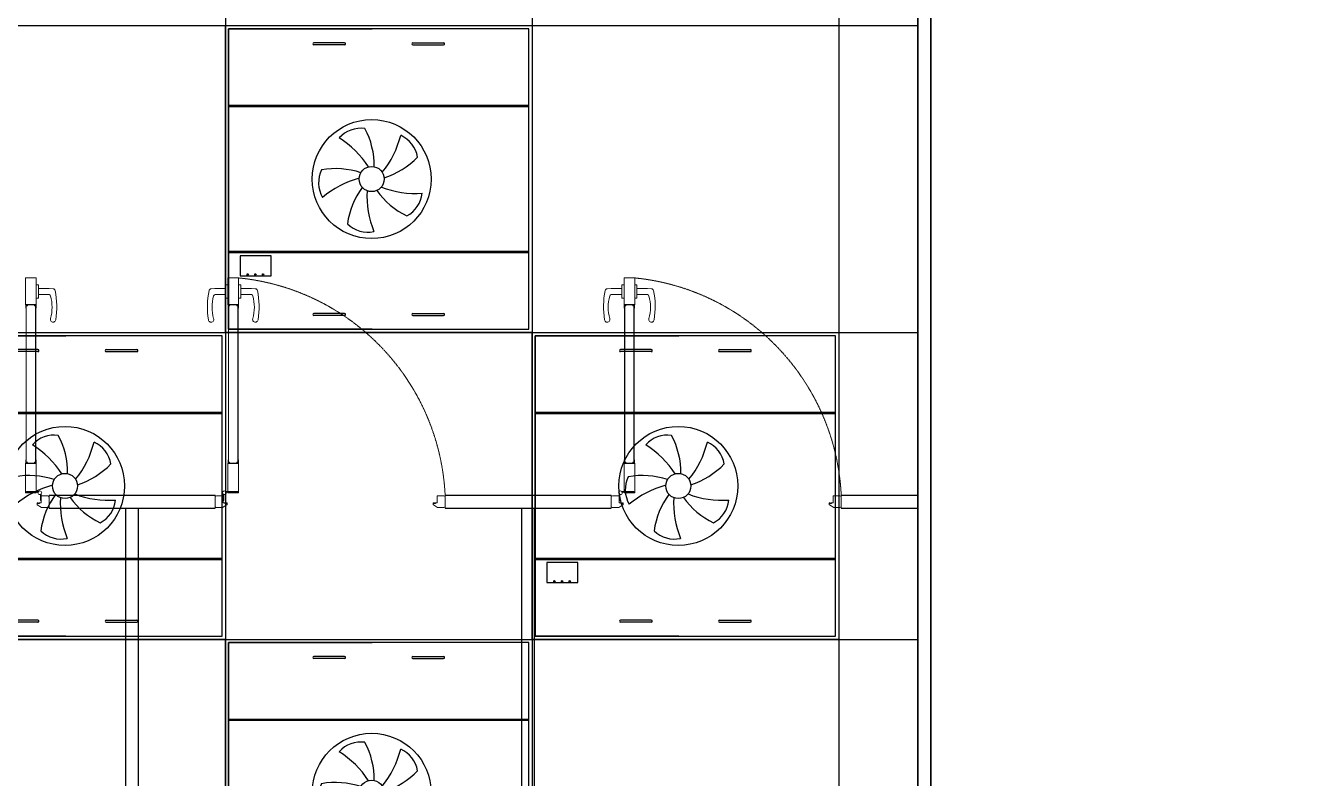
# Model space of a CAD drawing. Extents: x -15449 to 597104, y -1239737 to 53667.
# Drawn here: x 476222 to 481230, y -132042 to -129099 of the extents above; entities that cross this region are included whole.
import ezdxf

# ---------------------------------------------------------------- set-up
doc = ezdxf.new("R2010")
doc.units = 0
doc.header["$LTSCALE"] = 8
doc.linetypes.add('TCP2-C-L30-E-SWG-EQ$0$TCP2-C-L30-E-SWG-EQ$0$HIDDEN', pattern=[0.3, 0.2, -0.1])
doc.layers.get('0').update_dxf_attribs({"color": 1, "linetype": 'CONTINUOUS'})
for name, color, linetype in [('000_CTCI_CSA', 7, 'CONTINUOUS'), ('AC-DD', 3, 'CONTINUOUS'), ('Ceiling FL+3000', 6, 'CONTINUOUS')]:
    doc.layers.add(name, color=color, linetype=linetype)
doc.layers.add('Block - Cargo Lift_dwg', color=7, linetype='CONTINUOUS', lineweight=9, true_color=0x767676)

# ---------------------------------------------------------------- blocks, each defined once
blk = doc.blocks.new('188K-SM-03-F10-ARCH-PA-Y2257103$0$AP5A-SM-03-F20-ARCH-PA-Y2230801+Y2230803$0$把手GMT水平鎖')
blk.add_lwpolyline([(24.5, 8), (-24.5, 8), (-24.5, 0), (24.5, 0)], close=True)
blk.add_lwpolyline([(-11, 0), (-11, -40), (-10.4, -53.9, 0.327495), (-3.6, -61.8, 0.089847), (103.8, -64, 1.144881), (99.4, -44.7, -0.137079), (16.2, -44.7, -0.349357), (11, -39.6), (11, 0)], format="xyb")
blk = doc.blocks.new('FFU-2000')
at = {"layer": 'AC-DD', "color": 6}
for p, q in [((0, 1175), (562.5, 1175)), ((0, 0), (0, 1175)), ((454.1, 1120.5), (333.4, 1120.5)), ((454.1, 1112.7), (333.4, 1112.7)), ((720.9, 1120.5), (841.6, 1120.5)), ((720.9, 1112.7), (841.6, 1112.7)), ((1175, 875), (0, 875)), ((1175, 870.1), (0, 870.1)), ((0, 305.1), (1175, 305.1)), ((0, 300), (1175, 300)), ((454.1, 62.3), (333.4, 62.3)), ((454.1, 54.5), (333.4, 54.5)), ((720.9, 62.3), (841.6, 62.3)), ((720.9, 54.5), (841.6, 54.5)), ((562.5, 0), (0, 0))]:
    blk.add_line(p, q, dxfattribs=at)
for points in [[(-12.5, 1187.5), (1187.5, 1187.5), (1187.5, -12.5), (-12.5, -12.5)], [(0, 0), (1175, 0), (1175, 1175), (0, 1175)], [(167, 287.8), (45.3, 287.8), (45.3, 209.7), (167, 209.7)]]:
    blk.add_lwpolyline(points, close=True, dxfattribs=at)
for centre, radius in [((559.9, 587.5), 232.8), ((559.9, 587.5), 49.2), ((75.2, 214.4), 2.87), ((105.2, 214.4), 2.87), ((135.2, 214.4), 2.87)]:
    blk.add_circle(centre, radius, dxfattribs=at)
for centre, radius, start, end in [((333.4, 1116.6), 3.92, 90, 270), ((454.1, 1116.6), 3.92, 270, 90), ((720.9, 1116.6), 3.92, 90, 270), ((841.6, 1116.6), 3.92, 270, 90), ((517.6, 671), 115.2, 82.0706, 137.7056), ((255.5, 637.4), 314.8, 359.6702, 27.9682), ((311.4, 849.2), 373.4, 320.9499, 345.9361), ((626.2, 653.5), 115.2, 10.0706, 65.7056), ((234.2, 432), 373.4, 32.9499, 57.9361), ((513.3, 892.5), 314.8, 287.6702, 315.9682), ((467.5, 573.1), 115.2, 154.0706, 209.7056), ((418.4, 313.4), 314.8, 71.6702, 99.9682), ((607.1, 229.7), 373.4, 104.9499, 129.9361), ((776.9, 368.2), 314.8, 143.6702, 171.9682), ((732.1, 904.7), 373.4, 248.9499, 273.9361), ((914.8, 521.8), 373.4, 176.9499, 201.9361), ((835.5, 726.1), 314.8, 215.6702, 243.9682), ((643.2, 544.8), 115.2, 298.0706, 353.7056), ((545.1, 495.1), 115.2, 226.0706, 281.7056), ((333.4, 58.4), 3.92, 90, 270), ((454.1, 58.4), 3.92, 270, 90), ((720.9, 58.4), 3.92, 90, 270), ((841.6, 58.4), 3.92, 270, 90)]:
    blk.add_arc(centre, radius, start, end, dxfattribs=at)

msp = doc.modelspace()

# ---------------------------------------------------------------- linework, layer by layer
at = {"layer": '000_CTCI_CSA', "color": 252, "ltscale": 0.1, "elevation": 0}
msp.add_lwpolyline([(479764.1147, -112577.0636), (509463.6678, -112577.0636), (509463.6678, -133434.7793), (512750.2089, -133434.7793), (512750.2092, -153234.7791), (483364.1147, -153234.7791), (483364.1147, -143635.4228), (479763.9769, -143635.4228), (479764.1147, -112577.0636)], dxfattribs=at)
at = {"layer": 'Block - Cargo Lift_dwg', "lineweight": -3}
for p, q in [((479713.8371, -121435.4167, 0), (479713.8383, -136935.4976, 0)), ((479763.8371, -121435.4167, 0), (479763.8383, -136935.4976, 0)), ((476313.53, -130935.4988, 0), (476963.53, -130935.4988, 0)), ((477863.53, -130935.4988, 0), (478513.53, -130935.4988, 0)), ((479413.53, -130935.4988, 0), (479713.53, -130935.4988, 0)), ((476313.53, -130985.4988, 0), (476963.53, -130985.4988, 0)), ((476613.53, -133985.4988, 0), (476613.53, -130985.4988, 0)), ((476663.53, -133985.4988, 0), (476663.53, -130985.4988, 0)), ((477863.53, -130985.4988, 0), (478513.53, -130985.4988, 0)), ((478163.53, -133985.4988, 0), (478163.53, -130985.4988, 0)), ((478213.53, -133985.4988, 0), (478213.53, -130985.4988, 0)), ((479413.53, -130985.4988, 0), (479713.53, -130985.4988, 0))]:
    msp.add_line(p, q, dxfattribs=at)
at = {"layer": 'Block - Cargo Lift_dwg'}
for p, q in [((476221.848, -130190.8901, 0), (476221.848, -130085.4988, 0)), ((476221.848, -130085.4988, 0), (476263.5872, -130085.4988, 0)), ((476263.5872, -130085.4988, 0), (476263.5872, -130190.8901, 0)), ((477055.212, -130085.4988, 0), (477013.4729, -130085.4988, 0)), ((477013.4729, -130085.4988, 0), (477013.4729, -130190.8901, 0)), ((477055.212, -130190.8901, 0), (477055.212, -130085.4988, 0)), ((478605.212, -130085.4988, 0), (478563.4729, -130085.4988, 0)), ((478563.4729, -130085.4988, 0), (478563.4729, -130190.8901, 0)), ((478605.212, -130190.8901, 0), (478605.212, -130085.4988, 0)), ((476263.5872, -130190.8901, 0), (476221.848, -130190.8901, 0)), ((476222.4741, -130202.9944, 0), (476222.4741, -130190.1596, 0)), ((476223.3688, -130204.3264, 0), (476222.534, -130203.1785, 0)), ((476222.7872, -130189.8466, 0), (476262.648, -130189.8466, 0)), ((476223.5176, -130191.4118, 0), (476223.5176, -130193.0814, 0)), ((476223.5176, -130194.7509, 0), (476223.5176, -130202.1596, 0)), ((476242.4046, -130191.0988, 0), (476223.8306, -130191.0988, 0)), ((476223.8306, -130193.3944, 0), (476228.4219, -130193.3944, 0)), ((476228.4219, -130194.4379, 0), (476223.8306, -130194.4379, 0)), ((476224.5611, -130194.4379, 0), (476223.935, -130194.4379, 0)), ((476223.935, -130194.4379, 0), (476223.935, -130806.3093, 0)), ((476223.935, -130202.577, 0), (476223.935, -130204.1422, 0)), ((476224.5611, -130806.3093, 0), (476224.5611, -130194.4379, 0)), ((476228.735, -130193.7075, 0), (476228.735, -130194.1249, 0)), ((476242.7176, -130190.7857, 0), (476242.4046, -130191.0988, 0)), ((476243.0306, -130191.0988, 0), (476242.7176, -130190.7857, 0)), ((476261.6046, -130191.0988, 0), (476243.0306, -130191.0988, 0)), ((476256.7002, -130194.1249, 0), (476256.7002, -130193.7075, 0)), ((476257.0132, -130193.3944, 0), (476261.6046, -130193.3944, 0)), ((476261.6046, -130194.4379, 0), (476257.0132, -130194.4379, 0)), ((476260.8741, -130194.4379, 0), (476260.8741, -130806.3093, 0)), ((476261.5002, -130194.4379, 0), (476260.8741, -130194.4379, 0)), ((476261.5002, -130806.3093, 0), (476261.5002, -130194.4379, 0)), ((476261.5002, -130204.1422, 0), (476261.5002, -130202.577, 0)), ((476261.9176, -130193.0814, 0), (476261.9176, -130191.4118, 0)), ((476261.9176, -130202.1596, 0), (476261.9176, -130194.7509, 0)), ((476262.9012, -130203.1785, 0), (476262.0664, -130204.3264, 0)), ((476262.9611, -130190.1596, 0), (476262.9611, -130202.9944, 0)), ((477013.4729, -130190.8901, 0), (477055.212, -130190.8901, 0)), ((477014.099, -130190.1596, 0), (477014.099, -130202.9944, 0)), ((477014.1588, -130203.1785, 0), (477014.9936, -130204.3264, 0)), ((477054.2729, -130189.8466, 0), (477014.412, -130189.8466, 0)), ((477015.1424, -130193.0814, 0), (477015.1424, -130191.4118, 0)), ((477015.1424, -130202.1596, 0), (477015.1424, -130194.7509, 0)), ((477015.4555, -130191.0988, 0), (477034.0294, -130191.0988, 0)), ((477020.0468, -130193.3944, 0), (477015.4555, -130193.3944, 0)), ((477015.4555, -130194.4379, 0), (477020.0468, -130194.4379, 0)), ((477015.5598, -130806.3093, 0), (477015.5598, -130194.4379, 0)), ((477015.5598, -130194.4379, 0), (477016.1859, -130194.4379, 0)), ((477015.5598, -130204.1422, 0), (477015.5598, -130202.577, 0)), ((477016.1859, -130194.4379, 0), (477016.1859, -130806.3093, 0)), ((477020.3598, -130194.1249, 0), (477020.3598, -130193.7075, 0)), ((477034.0294, -130191.0988, 0), (477034.3424, -130190.7857, 0)), ((477034.3424, -130190.7857, 0), (477034.6555, -130191.0988, 0)), ((477034.6555, -130191.0988, 0), (477053.2294, -130191.0988, 0)), ((477048.325, -130193.7075, 0), (477048.325, -130194.1249, 0)), ((477053.2294, -130193.3944, 0), (477048.6381, -130193.3944, 0)), ((477048.6381, -130194.4379, 0), (477053.2294, -130194.4379, 0)), ((477052.499, -130806.3093, 0), (477052.499, -130194.4379, 0)), ((477052.499, -130194.4379, 0), (477053.125, -130194.4379, 0)), ((477053.125, -130194.4379, 0), (477053.125, -130806.3093, 0)), ((477053.125, -130202.577, 0), (477053.125, -130204.1422, 0)), ((477053.5424, -130191.4118, 0), (477053.5424, -130193.0814, 0)), ((477053.5424, -130194.7509, 0), (477053.5424, -130202.1596, 0)), ((477053.6913, -130204.3264, 0), (477054.526, -130203.1785, 0)), ((477054.5859, -130202.9944, 0), (477054.5859, -130190.1596, 0)), ((478563.4729, -130190.8901, 0), (478605.212, -130190.8901, 0)), ((478564.099, -130190.1596, 0), (478564.099, -130202.9944, 0)), ((478564.1588, -130203.1785, 0), (478564.9936, -130204.3264, 0)), ((478604.2729, -130189.8466, 0), (478564.412, -130189.8466, 0)), ((478565.1424, -130193.0814, 0), (478565.1424, -130191.4118, 0)), ((478565.1424, -130202.1596, 0), (478565.1424, -130194.7509, 0)), ((478565.4555, -130191.0988, 0), (478584.0294, -130191.0988, 0)), ((478570.0468, -130193.3944, 0), (478565.4555, -130193.3944, 0)), ((478565.4555, -130194.4379, 0), (478570.0468, -130194.4379, 0)), ((478565.5598, -130806.3093, 0), (478565.5598, -130194.4379, 0)), ((478565.5598, -130194.4379, 0), (478566.1859, -130194.4379, 0)), ((478565.5598, -130204.1422, 0), (478565.5598, -130202.577, 0)), ((478566.1859, -130194.4379, 0), (478566.1859, -130806.3093, 0)), ((478570.3598, -130194.1249, 0), (478570.3598, -130193.7075, 0)), ((478584.0294, -130191.0988, 0), (478584.3424, -130190.7857, 0)), ((478584.3424, -130190.7857, 0), (478584.6555, -130191.0988, 0)), ((478584.6555, -130191.0988, 0), (478603.2294, -130191.0988, 0)), ((478598.325, -130193.7075, 0), (478598.325, -130194.1249, 0)), ((478603.2294, -130193.3944, 0), (478598.6381, -130193.3944, 0)), ((478598.6381, -130194.4379, 0), (478603.2294, -130194.4379, 0)), ((478602.499, -130806.3093, 0), (478602.499, -130194.4379, 0)), ((478602.499, -130194.4379, 0), (478603.125, -130194.4379, 0)), ((478603.125, -130194.4379, 0), (478603.125, -130806.3093, 0)), ((478603.125, -130202.577, 0), (478603.125, -130204.1422, 0)), ((478603.5424, -130191.4118, 0), (478603.5424, -130193.0814, 0)), ((478603.5424, -130194.7509, 0), (478603.5424, -130202.1596, 0)), ((478603.6913, -130204.3264, 0), (478604.526, -130203.1785, 0)), ((478604.5859, -130202.9944, 0), (478604.5859, -130190.1596, 0)), ((476223.935, -130806.3093, 0), (476224.5611, -130806.3093, 0)), ((476260.8741, -130806.3093, 0), (476261.5002, -130806.3093, 0)), ((477016.1859, -130806.3093, 0), (477015.5598, -130806.3093, 0)), ((477053.125, -130806.3093, 0), (477052.499, -130806.3093, 0)), ((478566.1859, -130806.3093, 0), (478565.5598, -130806.3093, 0)), ((478603.125, -130806.3093, 0), (478602.499, -130806.3093, 0)), ((476221.848, -130926.1615, 0), (476221.848, -130809.8571, 0)), ((476221.848, -130809.8571, 0), (476263.5872, -130809.8571, 0)), ((476263.5872, -130809.8571, 0), (476263.5872, -130926.1615, 0)), ((477055.212, -130809.8571, 0), (477013.4729, -130809.8571, 0)), ((477013.4729, -130809.8571, 0), (477013.4729, -130926.1615, 0)), ((477055.212, -130926.1615, 0), (477055.212, -130809.8571, 0)), ((478605.212, -130809.8571, 0), (478563.4729, -130809.8571, 0)), ((478563.4729, -130809.8571, 0), (478563.4729, -130926.1615, 0)), ((478605.212, -130926.1615, 0), (478605.212, -130809.8571, 0)), ((476263.5872, -130926.1615, 0), (476221.848, -130926.1615, 0)), ((476224.9785, -130920.9441, 0), (476271.935, -130920.9441, 0)), ((476224.9785, -130923.5528, 0), (476224.9785, -130920.9441, 0)), ((476271.935, -130923.5528, 0), (476224.9785, -130923.5528, 0)), ((476271.935, -130920.9441, 0), (476271.935, -130923.5528, 0)), ((476279.617, -130956.3652, 0), (476279.617, -130931.2348, 0)), ((476279.617, -130931.2348, 0), (476282.2257, -130931.2348, 0)), ((476282.2257, -130956.3652, 0), (476279.617, -130956.3652, 0)), ((476282.2257, -130931.2348, 0), (476282.2257, -130956.3652, 0)), ((476282.2257, -130964.7162, 0), (476282.2257, -130939.064, 0)), ((476283.7909, -130937.4988, 0), (476308.3126, -130937.4988, 0)), ((476313.53, -130942.7162, 0), (476313.53, -130978.2814, 0)), ((476963.53, -130942.7162, 0), (476963.53, -130978.2814, 0)), ((476993.2691, -130937.4988, 0), (476968.7474, -130937.4988, 0)), ((476997.4431, -130931.2348, 0), (476994.8344, -130931.2348, 0)), ((476994.8344, -130931.2348, 0), (476994.8344, -130956.3652, 0)), ((476994.8344, -130964.7162, 0), (476994.8344, -130939.064, 0)), ((476994.8344, -130956.3652, 0), (476997.4431, -130956.3652, 0)), ((476997.4431, -130956.3652, 0), (476997.4431, -130931.2348, 0)), ((477052.0816, -130920.9441, 0), (477005.125, -130920.9441, 0)), ((477005.125, -130920.9441, 0), (477005.125, -130923.5528, 0)), ((477005.125, -130923.5528, 0), (477052.0816, -130923.5528, 0)), ((477013.4729, -130926.1615, 0), (477055.212, -130926.1615, 0)), ((477052.0816, -130923.5528, 0), (477052.0816, -130920.9441, 0)), ((477832.2257, -130964.7162, 0), (477832.2257, -130939.064, 0)), ((477833.7909, -130937.4988, 0), (477858.3126, -130937.4988, 0)), ((477863.53, -130942.7162, 0), (477863.53, -130978.2814, 0)), ((478513.53, -130942.7162, 0), (478513.53, -130978.2814, 0)), ((478543.2691, -130937.4988, 0), (478518.7474, -130937.4988, 0)), ((478547.4431, -130931.2348, 0), (478544.8344, -130931.2348, 0)), ((478544.8344, -130931.2348, 0), (478544.8344, -130956.3652, 0)), ((478544.8344, -130964.7162, 0), (478544.8344, -130939.064, 0)), ((478544.8344, -130956.3652, 0), (478547.4431, -130956.3652, 0)), ((478547.4431, -130956.3652, 0), (478547.4431, -130931.2348, 0)), ((478602.0816, -130920.9441, 0), (478555.125, -130920.9441, 0)), ((478555.125, -130920.9441, 0), (478555.125, -130923.5528, 0)), ((478555.125, -130923.5528, 0), (478602.0816, -130923.5528, 0)), ((478563.4729, -130926.1615, 0), (478605.212, -130926.1615, 0)), ((478602.0816, -130923.5528, 0), (478602.0816, -130920.9441, 0)), ((479382.2257, -130964.7162, 0), (479382.2257, -130939.064, 0)), ((479383.7909, -130937.4988, 0), (479408.3126, -130937.4988, 0)), ((479413.53, -130942.7162, 0), (479413.53, -130978.2814, 0)), ((476266.5735, -130970.1944, 0), (476266.5735, -130965.2379, 0)), ((476267.0952, -130964.7162, 0), (476269.4952, -130964.7162, 0)), ((476284.276, -130983.4988, 0), (476267.7735, -130972.6588, 0)), ((476269.4952, -130965.7596, 0), (476267.8257, -130965.7596, 0)), ((476267.8257, -130965.7596, 0), (476267.8257, -130967.7422, 0)), ((476267.8257, -130967.7422, 0), (476275.7561, -130967.7422, 0)), ((476274.0865, -130964.7162, 0), (476282.2257, -130964.7162, 0)), ((476275.7561, -130965.7596, 0), (476274.0865, -130965.7596, 0)), ((476275.7561, -130967.7422, 0), (476275.7561, -130965.7596, 0)), ((476308.3126, -130983.4988, 0), (476284.276, -130983.4988, 0)), ((476968.7474, -130983.4988, 0), (476992.784, -130983.4988, 0)), ((476992.784, -130983.4988, 0), (477009.2865, -130972.6588, 0)), ((477002.9735, -130964.7162, 0), (476994.8344, -130964.7162, 0)), ((477001.3039, -130967.7422, 0), (477001.3039, -130965.7596, 0)), ((477001.3039, -130965.7596, 0), (477002.9735, -130965.7596, 0)), ((477009.2344, -130967.7422, 0), (477001.3039, -130967.7422, 0)), ((477009.9648, -130964.7162, 0), (477007.5648, -130964.7162, 0)), ((477007.5648, -130965.7596, 0), (477009.2344, -130965.7596, 0)), ((477009.2344, -130965.7596, 0), (477009.2344, -130967.7422, 0)), ((477010.4865, -130970.1944, 0), (477010.4865, -130965.2379, 0)), ((477816.5735, -130970.1944, 0), (477816.5735, -130965.2379, 0)), ((477817.0952, -130964.7162, 0), (477819.4952, -130964.7162, 0)), ((477834.276, -130983.4988, 0), (477817.7735, -130972.6588, 0)), ((477817.8257, -130965.7596, 0), (477817.8257, -130967.7422, 0)), ((477819.4952, -130965.7596, 0), (477817.8257, -130965.7596, 0)), ((477817.8257, -130967.7422, 0), (477825.7561, -130967.7422, 0)), ((477824.0865, -130964.7162, 0), (477832.2257, -130964.7162, 0)), ((477825.7561, -130965.7596, 0), (477824.0865, -130965.7596, 0)), ((477825.7561, -130967.7422, 0), (477825.7561, -130965.7596, 0)), ((477858.3126, -130983.4988, 0), (477834.276, -130983.4988, 0)), ((478518.7474, -130983.4988, 0), (478542.784, -130983.4988, 0)), ((478542.784, -130983.4988, 0), (478559.2865, -130972.6588, 0)), ((478552.9735, -130964.7162, 0), (478544.8344, -130964.7162, 0)), ((478551.3039, -130967.7422, 0), (478551.3039, -130965.7596, 0)), ((478551.3039, -130965.7596, 0), (478552.9735, -130965.7596, 0)), ((478559.2344, -130967.7422, 0), (478551.3039, -130967.7422, 0)), ((478559.9648, -130964.7162, 0), (478557.5648, -130964.7162, 0)), ((478557.5648, -130965.7596, 0), (478559.2344, -130965.7596, 0)), ((478559.2344, -130965.7596, 0), (478559.2344, -130967.7422, 0)), ((478560.4865, -130970.1944, 0), (478560.4865, -130965.2379, 0)), ((479366.5735, -130970.1944, 0), (479366.5735, -130965.2379, 0)), ((479367.0952, -130964.7162, 0), (479369.4952, -130964.7162, 0)), ((479384.276, -130983.4988, 0), (479367.7735, -130972.6588, 0)), ((479367.8257, -130965.7596, 0), (479367.8257, -130967.7422, 0)), ((479369.4952, -130965.7596, 0), (479367.8257, -130965.7596, 0)), ((479367.8257, -130967.7422, 0), (479375.7561, -130967.7422, 0)), ((479374.0865, -130964.7162, 0), (479382.2257, -130964.7162, 0)), ((479375.7561, -130965.7596, 0), (479374.0865, -130965.7596, 0)), ((479375.7561, -130967.7422, 0), (479375.7561, -130965.7596, 0)), ((479408.3126, -130983.4988, 0), (479384.276, -130983.4988, 0))]:
    msp.add_line(p, q, dxfattribs=at)
at = {"layer": 'Block - Cargo Lift_dwg', "color": 252, "ltscale": 0.1, "elevation": 0}
msp.add_lwpolyline([(479764.1147, -134885.4988), (473463.6678, -134885.4988), (473463.67, -140485.2981), (464463.67, -140485.2981), (464463.6678, -121435.4167), (479764.1147, -121435.4167), (479764.1147, -134885.4988)], dxfattribs=at)
at = {"layer": 'Block - Cargo Lift_dwg', "elevation": 0}
for points in [[(467513.817, -140385.1853), (467513.5837, -140385.1854), (467513.8404, -140435.307), (473463.6699, -140435.3047), (473463.6699, -133985.4987), (479713.53, -133985.4987), (479713.8371, -121485.4155), (464513.6667, -121485.4182), (464519.1323, -133435.3981), (467513.5804, -133435.2868), (467513.817, -140385.1853)], [(476313.53, -130935.4988), (476313.53, -130985.4988)], [(476963.53, -130935.4988), (476963.53, -130985.4988)], [(477863.53, -130935.4988), (477863.53, -130985.4988)], [(478513.53, -130935.4988), (478513.53, -130985.4988)], [(479413.53, -130935.4988), (479413.53, -130985.4988)]]:
    msp.add_lwpolyline(points, dxfattribs=at)
for points in [[(476242.7176, -130809.9615), (476243.0306, -130809.6484), (476261.6046, -130809.6484, 0.414213562), (476261.9176, -130809.3354), (476261.9176, -130807.6658, 0.414213562), (476261.6046, -130807.3528), (476257.0132, -130807.3528, -0.414213562), (476256.7002, -130807.0397), (476256.7002, -130806.6223, -0.414213562), (476257.0132, -130806.3093), (476261.6046, -130806.3093, 0.414213562), (476261.9176, -130805.9963), (476261.9176, -130798.5876, 0.414213562), (476261.7089, -130798.3789), (476261.7089, -130798.3789, -0.414213562), (476261.5002, -130798.1702), (476261.5002, -130796.605, -0.726360057), (476262.0664, -130796.4208), (476262.9012, -130797.5687, -0.158506878), (476262.9611, -130797.7528), (476262.9611, -130810.5876, -0.414213562), (476262.648, -130810.9006), (476222.7872, -130810.9006, -0.414213562), (476222.4741, -130810.5876), (476222.4741, -130797.7528, -0.158506878), (476222.534, -130797.5687), (476223.3688, -130796.4208, -0.726360057), (476223.935, -130796.605), (476223.935, -130798.1702, -0.414213562), (476223.7263, -130798.3789, 0.414213562), (476223.5176, -130798.5876), (476223.5176, -130805.9963, 0.414213562), (476223.8306, -130806.3093), (476228.4219, -130806.3093, -0.414213562), (476228.735, -130806.6223), (476228.735, -130807.0397, -0.414213562), (476228.4219, -130807.3528), (476223.8306, -130807.3528, 0.414213562), (476223.5176, -130807.6658), (476223.5176, -130809.3354, 0.414213562), (476223.8306, -130809.6484), (476242.4046, -130809.6484)], [(477034.3424, -130809.9615), (477034.0294, -130809.6484), (477015.4555, -130809.6484, -0.414213562), (477015.1424, -130809.3354), (477015.1424, -130807.6658, -0.414213562), (477015.4555, -130807.3528), (477020.0468, -130807.3528, 0.414213562), (477020.3598, -130807.0397), (477020.3598, -130806.6224, 0.414213562), (477020.0468, -130806.3093), (477015.4555, -130806.3093, -0.414213562), (477015.1424, -130805.9963), (477015.1424, -130798.5876, -0.414213562), (477015.3511, -130798.3789), (477015.3511, -130798.3789, 0.414213562), (477015.5598, -130798.1702), (477015.5598, -130796.605, 0.726360057), (477014.9936, -130796.4208), (477014.1588, -130797.5687, 0.158506878), (477014.099, -130797.7528), (477014.099, -130810.5876, 0.414213562), (477014.412, -130810.9006), (477054.2729, -130810.9006, 0.414213562), (477054.5859, -130810.5876), (477054.5859, -130797.7528, 0.158506878), (477054.526, -130797.5687), (477053.6913, -130796.4208, 0.726360057), (477053.125, -130796.605), (477053.125, -130798.1702, 0.414213562), (477053.3337, -130798.3789, -0.414213562), (477053.5424, -130798.5876), (477053.5424, -130805.9963, -0.414213562), (477053.2294, -130806.3093), (477048.6381, -130806.3093, 0.414213562), (477048.325, -130806.6224), (477048.325, -130807.0397, 0.414213562), (477048.6381, -130807.3528), (477053.2294, -130807.3528, -0.414213562), (477053.5424, -130807.6658), (477053.5424, -130809.3354, -0.414213562), (477053.2294, -130809.6484), (477034.6555, -130809.6484)], [(478584.3424, -130809.9615), (478584.0294, -130809.6484), (478565.4555, -130809.6484, -0.414213562), (478565.1424, -130809.3354), (478565.1424, -130807.6658, -0.414213562), (478565.4555, -130807.3528), (478570.0468, -130807.3528, 0.414213562), (478570.3598, -130807.0397), (478570.3598, -130806.6224, 0.414213562), (478570.0468, -130806.3093), (478565.4555, -130806.3093, -0.414213562), (478565.1424, -130805.9963), (478565.1424, -130798.5876, -0.414213562), (478565.3511, -130798.3789), (478565.3511, -130798.3789, 0.414213562), (478565.5598, -130798.1702), (478565.5598, -130796.605, 0.726360057), (478564.9936, -130796.4208), (478564.1588, -130797.5687, 0.158506878), (478564.099, -130797.7528), (478564.099, -130810.5876, 0.414213562), (478564.412, -130810.9006), (478604.2729, -130810.9006, 0.414213562), (478604.5859, -130810.5876), (478604.5859, -130797.7528, 0.158506878), (478604.526, -130797.5687), (478603.6913, -130796.4208, 0.726360057), (478603.125, -130796.605), (478603.125, -130798.1702, 0.414213562), (478603.3337, -130798.3789, -0.414213562), (478603.5424, -130798.5876), (478603.5424, -130805.9963, -0.414213562), (478603.2294, -130806.3093), (478598.6381, -130806.3093, 0.414213562), (478598.325, -130806.6224), (478598.325, -130807.0397, 0.414213562), (478598.6381, -130807.3528), (478603.2294, -130807.3528, -0.414213562), (478603.5424, -130807.6658), (478603.5424, -130809.3354, -0.414213562), (478603.2294, -130809.6484), (478584.6555, -130809.6484)]]:
    msp.add_lwpolyline(points, format="xyb", close=True, dxfattribs=at)
at = {"layer": 'Block - Cargo Lift_dwg', "linetype": 'TCP2-C-L30-E-SWG-EQ$0$TCP2-C-L30-E-SWG-EQ$0$HIDDEN'}
for centre in [(476966.7084, -130979.0024, 0), (478516.7084, -130979.0024, 0)]:
    msp.add_arc(centre, 897.8761, 2.7771635, 84.3431728, dxfattribs=at)
at = {"layer": 'Block - Cargo Lift_dwg'}
for centre, radius, start, end in [((476222.7872, -130190.1596, 0), 0.313, 90.0000102, 180.0000102), ((476222.7872, -130202.9944, 0), 0.313, 180.0000051, 216.0273792), ((476223.6219, -130204.1422, 0), 0.313, 216.0273643, 359.9999898), ((476223.8306, -130191.4118, 0), 0.313, 90.0000102, 180.0000102), ((476223.8306, -130193.0814, 0), 0.313, 179.9999898, 269.9999898), ((476223.8306, -130194.7509, 0), 0.313, 89.9999829, 179.9999829), ((476223.7263, -130202.1596, 0), 0.2087, 180.0000154, 270.0000154), ((476223.7263, -130202.577, 0), 0.2087, 359.9999795, 89.9999795), ((476228.4219, -130193.7075, 0), 0.313, 0.0000137, 90.0000137), ((476228.4219, -130194.1249, 0), 0.313, 270.0000137, 0.0000137), ((476257.0132, -130193.7075, 0), 0.313, 89.9999829, 179.9999829), ((476257.0132, -130194.1249, 0), 0.313, 179.9999898, 269.9999898), ((476261.7089, -130202.577, 0), 0.2087, 90.0000256, 180.0000256), ((476261.8132, -130204.1422, 0), 0.313, 180.0000085, 323.9726354), ((476261.6046, -130191.4118, 0), 0.313, 359.9999898, 89.9999898), ((476261.6046, -130193.0814, 0), 0.313, 270.0000102, 0.0000102), ((476261.6046, -130194.7509, 0), 0.313, 0.0000171, 90.0000171), ((476261.7089, -130202.1596, 0), 0.2087, 269.9999846, 359.9999846), ((476262.648, -130190.1596, 0), 0.313, 359.9999898, 89.9999898), ((476262.648, -130202.9944, 0), 0.313, 323.9726208, 359.9999949), ((477014.412, -130190.1596, 0), 0.313, 90.0000102, 180.0000102), ((477014.412, -130202.9944, 0), 0.313, 180.0000051, 216.0273792), ((477015.2468, -130204.1422, 0), 0.313, 216.0273646, 359.9999915), ((477015.4555, -130191.4118, 0), 0.313, 90.0000102, 180.0000102), ((477015.4555, -130193.0814, 0), 0.313, 179.9999898, 269.9999898), ((477015.4555, -130194.7509, 0), 0.313, 89.9999829, 179.9999829), ((477015.3511, -130202.1596, 0), 0.2087, 180.0000154, 270.0000154), ((477015.3511, -130202.577, 0), 0.2087, 359.9999744, 89.9999744), ((477020.0468, -130193.7075, 0), 0.313, 0.0000171, 90.0000171), ((477020.0468, -130194.1249, 0), 0.313, 270.0000102, 0.0000102), ((477048.6381, -130193.7075, 0), 0.313, 89.9999863, 179.9999863), ((477048.6381, -130194.1249, 0), 0.313, 179.9999863, 269.9999863), ((477053.3337, -130202.577, 0), 0.2087, 90.0000205, 180.0000205), ((477053.4381, -130204.1422, 0), 0.313, 180.0000102, 323.9726357), ((477053.2294, -130191.4118, 0), 0.313, 359.9999898, 89.9999898), ((477053.2294, -130193.0814, 0), 0.313, 270.0000102, 0.0000102), ((477053.2294, -130194.7509, 0), 0.313, 0.0000171, 90.0000171), ((477053.3337, -130202.1596, 0), 0.2087, 269.9999846, 359.9999846), ((477054.2729, -130190.1596, 0), 0.313, 359.9999898, 89.9999898), ((477054.2729, -130202.9944, 0), 0.313, 323.9726208, 359.9999949), ((478564.412, -130190.1596, 0), 0.313, 90.0000102, 180.0000102), ((478564.412, -130202.9944, 0), 0.313, 180.0000051, 216.0273792), ((478565.2468, -130204.1422, 0), 0.313, 216.0273646, 359.9999915), ((478565.4555, -130191.4118, 0), 0.313, 90.0000102, 180.0000102), ((478565.4555, -130193.0814, 0), 0.313, 179.9999898, 269.9999898), ((478565.4555, -130194.7509, 0), 0.313, 89.9999829, 179.9999829), ((478565.3511, -130202.1596, 0), 0.2087, 180.0000154, 270.0000154), ((478565.3511, -130202.577, 0), 0.2087, 359.9999744, 89.9999744), ((478570.0468, -130193.7075, 0), 0.313, 0.0000171, 90.0000171), ((478570.0468, -130194.1249, 0), 0.313, 270.0000102, 0.0000102), ((478598.6381, -130193.7075, 0), 0.313, 89.9999863, 179.9999863), ((478598.6381, -130194.1249, 0), 0.313, 179.9999863, 269.9999863), ((478603.3337, -130202.577, 0), 0.2087, 90.0000205, 180.0000205), ((478603.4381, -130204.1422, 0), 0.313, 180.0000102, 323.9726357), ((478603.2294, -130191.4118, 0), 0.313, 359.9999898, 89.9999898), ((478603.2294, -130193.0814, 0), 0.313, 270.0000102, 0.0000102), ((478603.2294, -130194.7509, 0), 0.313, 0.0000171, 90.0000171), ((478603.3337, -130202.1596, 0), 0.2087, 269.9999846, 359.9999846), ((478604.2729, -130190.1596, 0), 0.313, 359.9999898, 89.9999898), ((478604.2729, -130202.9944, 0), 0.313, 323.9726208, 359.9999949)]:
    msp.add_arc(centre, radius, start, end, dxfattribs=at)
for centre, major_axis, start_param, end_param in [((476277.53, -130925.6397, 0), (5.165, 5.165), 5.497787144, 11.780972451), ((476968.7474, -130942.7162, 0), (3.6893, -3.6893), 2.35619449, 3.926990816), ((476993.2691, -130939.064, 0), (1.1068, -1.1068), 7.068583471, 8.639379797), ((477833.7909, -130939.064, 0), (-1.1068, -1.1068), -2.35619449, -0.785398163), ((477858.3126, -130942.7162, 0), (-3.6893, -3.6893), 2.356194491, 3.926990817), ((478518.7474, -130942.7162, 0), (3.6893, -3.6893), 2.35619449, 3.926990816), ((478543.2691, -130939.064, 0), (1.1068, -1.1068), 7.068583471, 8.639379797), ((479383.7909, -130939.064, 0), (-1.1068, -1.1068), -2.35619449, -0.785398163), ((479408.3126, -130942.7162, 0), (-3.6893, -3.6893), 2.356194491, 3.926990817), ((476968.7474, -130978.2814, 0), (-3.6893, -3.6893), 5.497787144, 7.068583471), ((477002.9735, -130965.2379, 0), (-0.3689, -0.3689), 0.785398163, 3.926990817), ((477007.5648, -130965.2379, 0), (-0.3689, -0.3689), 3.926990817, 7.068583471), ((477007.3561, -130970.1944, 0), (2.2136, -2.2136), 6.162282543, 7.068583471), ((477009.9648, -130965.2379, 0), (0.3689, -0.3689), 7.068583471, 8.639379797), ((477817.0952, -130965.2379, 0), (-0.3689, -0.3689), -2.35619449, -0.785398163), ((477819.7039, -130970.1944, 0), (-2.2136, -2.2136), -0.785398164, 0.120902764), ((477819.4952, -130965.2379, 0), (0.3689, -0.3689), -0.785398163, 2.35619449), ((477824.0865, -130965.2379, 0), (0.3689, -0.3689), 2.35619449, 5.497787144), ((477858.3126, -130978.2814, 0), (3.6893, -3.6893), -0.785398163, 0.785398163), ((478518.7474, -130978.2814, 0), (-3.6893, -3.6893), 5.497787144, 7.068583471), ((478552.9735, -130965.2379, 0), (-0.3689, -0.3689), 0.785398163, 3.926990817), ((478557.5648, -130965.2379, 0), (-0.3689, -0.3689), 3.926990817, 7.068583471), ((478557.3561, -130970.1944, 0), (2.2136, -2.2136), 6.162282543, 7.068583471), ((478559.9648, -130965.2379, 0), (0.3689, -0.3689), 7.068583471, 8.639379797), ((479367.0952, -130965.2379, 0), (-0.3689, -0.3689), -2.35619449, -0.785398163), ((479369.7039, -130970.1944, 0), (-2.2136, -2.2136), -0.785398164, 0.120902764), ((479369.4952, -130965.2379, 0), (0.3689, -0.3689), -0.785398163, 2.35619449), ((479374.0865, -130965.2379, 0), (0.3689, -0.3689), 2.35619449, 5.497787144), ((479408.3126, -130978.2814, 0), (3.6893, -3.6893), -0.785398163, 0.785398163)]:
    msp.add_ellipse(centre, major_axis=major_axis, ratio=1, start_param=start_param, end_param=end_param, dxfattribs=at)
at = {"layer": 'Block - Cargo Lift_dwg', "extrusion": (-9.86076e-32, -1.3636e-31, -1)}
for centre, major_axis, start_param, end_param in [((476283.7909, -130939.064, 0), (-1.1068, -1.1068), 7.068583471, 8.639379797), ((476308.3126, -130942.7162, 0), (-3.6893, -3.6893), 2.35619449, 3.926990816), ((476267.0952, -130965.2379, 0), (-0.3689, -0.3689), 7.068583471, 8.639379797), ((476269.7039, -130970.1944, 0), (-2.2136, -2.2136), 6.162282543, 7.068583471), ((476269.4952, -130965.2379, 0), (0.3689, -0.3689), 3.926990817, 7.068583471), ((476274.0865, -130965.2379, 0), (0.3689, -0.3689), 0.785398163, 3.926990817), ((476308.3126, -130978.2814, 0), (3.6893, -3.6893), 5.497787144, 7.068583471)]:
    msp.add_ellipse(centre, major_axis=major_axis, ratio=1, start_param=start_param, end_param=end_param, dxfattribs=at)
at = {"layer": 'Block - Cargo Lift_dwg', "extrusion": (9.86076e-32, -1.3636e-31, -1)}
for centre in [(476999.53, -130925.6397, 0), (478549.53, -130925.6397, 0)]:
    msp.add_ellipse(centre, major_axis=(-5.165, 5.165), ratio=1, start_param=5.497787144, end_param=11.780972451, dxfattribs=at)
at = {"layer": 'Ceiling FL+3000'}
for p, q in [((477003.6598, -121485.416, 0), (477003.6598, -133985.4987, 0)), ((478203.6598, -121485.4158, 0), (478203.6598, -133985.4987, 0)), ((479403.6598, -121485.4156, 0), (479403.6598, -133985.4987, 0)), ((464517.1489, -129098.9972, 0), (479713.65, -129098.9972, 0)), ((464517.6978, -130298.9972, 0), (479713.6206, -130298.9972, 0)), ((464518.2466, -131498.9972, 0), (479713.5911, -131498.9972, 0))]:
    msp.add_line(p, q, dxfattribs=at)
at = {"layer": 'Ceiling FL+3000', "lineweight": -3, "elevation": 0}
msp.add_lwpolyline([(467513.817, -140385.1853), (467513.5837, -140385.1854), (467513.8404, -140435.307), (473463.6699, -140435.3047), (473463.6699, -133985.4987), (479713.53, -133985.4987), (479713.8371, -121485.4155), (464513.6667, -121485.4182), (464519.1323, -133435.3981), (467513.5804, -133435.2868), (467513.817, -140385.1853)], dxfattribs=at)

# ---------------------------------------------------------------- block references
at = {"layer": 'AC-DD'}
for p in [(477016.1598, -130286.4972, 0), (475816.1598, -131486.4972, 0), (478216.1598, -131486.4972, 0), (477016.1598, -132686.4972, 0)]:
    msp.add_blockref('FFU-2000', p, dxfattribs=at)
at = {"layer": 'Block - Cargo Lift_dwg', "yscale": 1.05882352931992, "zscale": 1.05882352931992}
for p, xscale, rotation in [((476272.0578, -130138.9694, 0), -1.05882352931992, 90), ((477005.0023, -130138.9694, 0), 1.05882352931992, 270), ((477063.6826, -130138.9694, 0), -1.05882352931992, 90), ((478555.0023, -130138.9694, 0), 1.05882352931992, 270), ((478613.6826, -130138.9694, 0), -1.05882352931992, 90)]:
    msp.add_blockref('188K-SM-03-F10-ARCH-PA-Y2257103$0$AP5A-SM-03-F20-ARCH-PA-Y2230801+Y2230803$0$把手GMT水平鎖', p, dxfattribs=dict(at, xscale=xscale, rotation=rotation))

doc.saveas('drawing.dxf')
